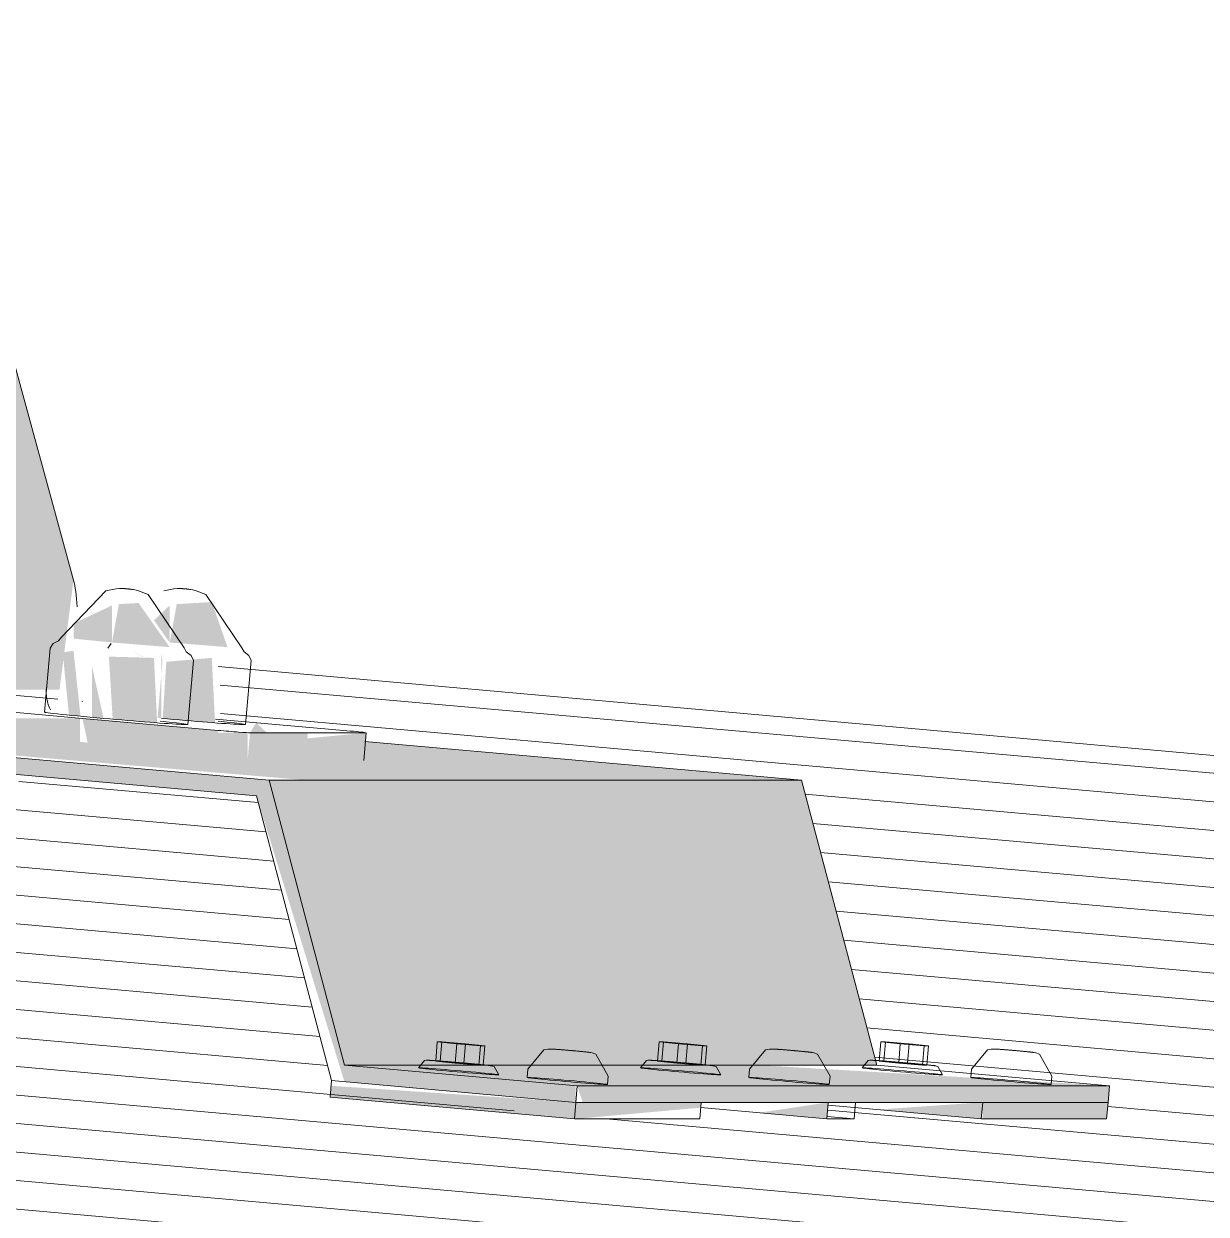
# Model space of a CAD drawing. Header units: millimetres. Extents: x -4612930 to -4329258, y -1064 to 30311.
# Drawn here: x -4531363.6 to -4531149.9, y 16760.9 to 16976 of the extents above; entities that cross this region are included whole.
import ezdxf

# ---------------------------------------------------------------- set-up
doc = ezdxf.new("R2010")
doc.units = ezdxf.units.MM
for name, color, linetype, lineweight in [('A-ROOF', 132, 'Continuous', 5), ('A-ROOF-PATT', 132, 'Continuous', 5), ('Q-SPCQ', 91, 'Continuous', 5)]:
    doc.layers.add(name, color=color, linetype=linetype, lineweight=lineweight)

# ---------------------------------------------------------------- blocks, each defined once
blk = doc.blocks.new('Static Line_Sayfa_Metal Deck_Pan Mount - Up to 15 _ pitch - Max 2 Users-1847625-SOUTH WEST')
at = {"layer": 'Q-SPCQ'}
h = blk.add_hatch(color=256, dxfattribs=at)
h.paths.add_polyline_path([(-4531377.29, 16855.65), (-4531357.17, 16855.65), (-4531354.63, 16875.47), (-4531367.22, 16921.63), (-4531372.96, 16880.5), (-4531375.81, 16864.11)])
h.paths.add_polyline_path([(-4531377.29, 16855.65), (-4531371.29, 16900.68), (-4531373.41, 16900.68), (-4531376.56, 16864.18)])
h = blk.add_hatch(color=256, dxfattribs=at)
h.paths.add_polyline_path([(-4531353.45, 16845.59), (-4531353.45, 16850.52), (-4531374.77, 16850.48), (-4531374.61, 16847.47), (-4531353.45, 16845.59)])
h.paths.add_polyline_path([(-4531377.29, 16855.65), (-4531372.96, 16905.96), (-4531377.9, 16905.96), (-4531382.2, 16856.09), (-4531377.86, 16855.7)])
for points in [[(-4531347.68, 16864.2), (-4531347.68, 16870.89), (-4531354.63, 16867.62), (-4531354.63, 16864.89), (-4531353.34, 16864.76)], [(-4531337.26, 16863.36), (-4531342.88, 16871.34), (-4531346.43, 16871.13), (-4531347.68, 16864.2), (-4531340.09, 16863.59)], [(-4531337.22, 16864.2), (-4531337.26, 16870.88), (-4531340.09, 16868.21), (-4531337.26, 16864.2)], [(-4531326.8, 16863.36), (-4531329.63, 16871.51), (-4531335.97, 16871.13), (-4531337.22, 16864.2), (-4531329.63, 16863.59)], [(-4531339.51, 16849.68), (-4531340.09, 16861.41), (-4531348.23, 16861.64), (-4531347.55, 16850.35), (-4531341.93, 16849.88)], [(-4531329.05, 16849.68), (-4531329.63, 16861.41), (-4531337.85, 16860.71), (-4531338.51, 16850.47), (-4531331.47, 16849.88)], [(-4531263.83, 16781.07), (-4531263.83, 16784.08), (-4531305.65, 16787.8), (-4531319.24, 16839.28), (-4531461.22, 16851.9), (-4531483.4, 16803.59), (-4531525.57, 16806.34), (-4531525.48, 16804.32), (-4531481.6, 16800.42), (-4531459.42, 16848.73), (-4531321.56, 16836.48), (-4531305.65, 16784.79), (-4531297.47, 16784.06)], [(-4531223.01, 16839.28), (-4531301.94, 16846.3), (-4531302.23, 16842.98), (-4531323.15, 16842.98), (-4531323.15, 16847.91), (-4531328.54, 16847.87), (-4531328.92, 16843.41), (-4531374.92, 16848.73), (-4531375.03, 16851.9), (-4531460.92, 16851.87), (-4531312.26, 16839.28), (-4531230.77, 16839.28)], [(-4531328.92, 16843.41), (-4531328.5, 16848.31), (-4531353.02, 16850.48), (-4531351.94, 16845.46)], [(-4531319.65, 16847.87), (-4531321.61, 16849.68), (-4531322.72, 16847.87)], [(-4531319.24, 16842.98), (-4531312.69, 16842.98), (-4531312.26, 16847.87), (-4531322.72, 16847.87), (-4531323.15, 16842.98)], [(-4531312.69, 16842.98), (-4531302.23, 16842.98), (-4531301.8, 16847.87), (-4531312.35, 16846.87)], [(-4531230.77, 16787.8), (-4531209.42, 16787.8), (-4531223.01, 16839.28), (-4531319.24, 16839.28), (-4531305.65, 16787.8), (-4531263.57, 16787.8)], [(-4531230.77, 16784.06), (-4531167.34, 16784.06), (-4531230.77, 16787.8), (-4531305.65, 16787.8), (-4531263.57, 16784.06)], [(-4531264.09, 16778.08), (-4531263.83, 16781.07), (-4531308.05, 16784.06), (-4531308.23, 16782), (-4531305.65, 16781.77)], [(-4531218.18, 16781.07), (-4531167.6, 16781.07), (-4531167.34, 16784.06), (-4531263.57, 16784.06), (-4531262.57, 16781.07), (-4531230.77, 16781.07)], [(-4531263.83, 16778.08), (-4531241.25, 16780.11), (-4531241.17, 16781.07), (-4531263.83, 16781.07), (-4531264.09, 16778.08)], [(-4531218.43, 16778.08), (-4531218.18, 16781.07), (-4531230.77, 16779.18)], [(-4531190.52, 16778.08), (-4531190.26, 16781.07), (-4531209.42, 16779.76)], [(-4531167.86, 16778.08), (-4531167.6, 16781.07), (-4531190.26, 16781.07), (-4531190.26, 16778.08)]]:
    blk.add_hatch(color=256, dxfattribs=at).paths.add_polyline_path(points)
h = blk.add_hatch(color=256, dxfattribs=at)
h.paths.add_polyline_path([(-4531353.37, 16850.88), (-4531354.63, 16862.7), (-4531356.59, 16862.39), (-4531355.45, 16851.08), (-4531353.45, 16850.89)])
h.paths.add_polyline_path([(-4531349.19, 16850.48), (-4531351.28, 16859.84), (-4531351.28, 16850.68), (-4531350.61, 16850.62)])
h = blk.add_hatch(color=256, dxfattribs=at)
h.paths.add_polyline_path([(-4531338.73, 16850.48), (-4531338.73, 16862.18), (-4531338.55, 16860.77), (-4531339.43, 16850.55)])
h.paths.add_polyline_path([(-4531341.99, 16861.57), (-4531344, 16862.68), (-4531342.15, 16861.58)])
for p, q in [((-4531354.63, 16875.47), (-4531367.22, 16921.63)), ((-4531358.88, 16863.2), (-4531358.31, 16864.01)), ((-4531357.36, 16864.48), (-4531358.31, 16864.01)), ((-4531356.83, 16865.16), (-4531357.36, 16864.48)), ((-4531348.42, 16863.2), (-4531347.85, 16864.01)), ((-4531358.88, 16863.2), (-4531359.87, 16851.6)), ((-4531334.65, 16863.25), (-4531334.24, 16862.49)), ((-4531333.38, 16861.87), (-4531334.24, 16862.49)), ((-4531332.97, 16860.97), (-4531333.38, 16861.87)), ((-4531324.19, 16863.25), (-4531323.78, 16862.49)), ((-4531322.92, 16861.87), (-4531323.78, 16862.49)), ((-4531322.51, 16860.97), (-4531322.92, 16861.87)), ((-4531333.97, 16849.37), (-4531332.97, 16860.97)), ((-4531323.51, 16849.37), (-4531322.51, 16860.97)), ((-4531319.24, 16839.28), (-4531461.22, 16851.9)), ((-4531374.61, 16852.4), (-4531353.02, 16850.48)), ((-4531353.02, 16850.48), (-4531328.5, 16848.31)), ((-4531305.84, 16848.31), (-4531328.99, 16850.36)), ((-4531459.42, 16848.73), (-4531321.56, 16836.48)), ((-4531322.72, 16847.87), (-4531312.26, 16847.87)), ((-4531312.26, 16847.87), (-4531301.8, 16847.87)), ((-4531302.16, 16842.89), (-4531301.73, 16847.88)), ((-4531301.94, 16846.3), (-4531223.01, 16839.28)), ((-4531305.65, 16787.8), (-4531319.24, 16839.28)), ((-4531223.01, 16839.28), (-4531319.24, 16839.28)), ((-4531223.01, 16839.28), (-4531209.42, 16787.8)), ((-4531321.56, 16836.48), (-4531307.97, 16784.99)), ((-4531289.16, 16788.51), (-4531288.86, 16792)), ((-4531288.06, 16792), (-4531288.86, 16792)), ((-4531288.86, 16792), (-4531285.35, 16791.65)), ((-4531288.36, 16788.51), (-4531288.06, 16792)), ((-4531283.75, 16791.65), (-4531288.06, 16792)), ((-4531285.65, 16788.17), (-4531285.35, 16791.65)), ((-4531285.35, 16791.65), (-4531281.05, 16791.31)), ((-4531283.75, 16791.65), (-4531284.05, 16788.17)), ((-4531280.25, 16791.31), (-4531283.75, 16791.65)), ((-4531281.35, 16787.82), (-4531281.05, 16791.31)), ((-4531281.05, 16791.31), (-4531280.25, 16791.31)), ((-4531280.55, 16787.82), (-4531280.25, 16791.31)), ((-4531248.76, 16792), (-4531249.06, 16788.51)), ((-4531247.96, 16792), (-4531248.76, 16792)), ((-4531248.76, 16792), (-4531245.26, 16791.65)), ((-4531247.96, 16792), (-4531248.26, 16788.51)), ((-4531243.66, 16791.65), (-4531247.96, 16792)), ((-4531245.56, 16788.17), (-4531245.26, 16791.65)), ((-4531245.26, 16791.65), (-4531240.95, 16791.31)), ((-4531243.66, 16791.65), (-4531243.96, 16788.17)), ((-4531240.15, 16791.31), (-4531243.66, 16791.65)), ((-4531240.95, 16791.31), (-4531241.25, 16787.82)), ((-4531240.95, 16791.31), (-4531240.15, 16791.31)), ((-4531240.15, 16791.31), (-4531240.45, 16787.82)), ((-4531208.66, 16792), (-4531208.96, 16788.51)), ((-4531207.86, 16792), (-4531208.66, 16792)), ((-4531208.66, 16792), (-4531205.16, 16791.65)), ((-4531207.86, 16792), (-4531208.16, 16788.51)), ((-4531203.56, 16791.65), (-4531207.86, 16792)), ((-4531205.46, 16788.17), (-4531205.16, 16791.65)), ((-4531205.16, 16791.65), (-4531200.86, 16791.31)), ((-4531203.56, 16791.65), (-4531203.86, 16788.17)), ((-4531200.06, 16791.31), (-4531203.56, 16791.65)), ((-4531200.86, 16791.31), (-4531201.16, 16787.82)), ((-4531200.86, 16791.31), (-4531200.06, 16791.31)), ((-4531200.06, 16791.31), (-4531200.36, 16787.82)), ((-4531263.57, 16784.06), (-4531305.65, 16787.8)), ((-4531209.42, 16787.8), (-4531305.65, 16787.8)), ((-4531285.65, 16788.17), (-4531289.16, 16788.51)), ((-4531289.16, 16788.51), (-4531288.36, 16788.51)), ((-4531288.36, 16788.51), (-4531284.05, 16788.17)), ((-4531281.35, 16787.82), (-4531285.65, 16788.17)), ((-4531284.05, 16788.17), (-4531280.55, 16787.82)), ((-4531280.55, 16787.82), (-4531281.35, 16787.82)), ((-4531272.51, 16787.05), (-4531272.63, 16785.56)), ((-4531245.56, 16788.17), (-4531249.06, 16788.51)), ((-4531249.06, 16788.51), (-4531248.26, 16788.51)), ((-4531248.26, 16788.51), (-4531243.96, 16788.17)), ((-4531241.25, 16787.82), (-4531245.56, 16788.17)), ((-4531243.96, 16788.17), (-4531240.45, 16787.82)), ((-4531240.45, 16787.82), (-4531241.25, 16787.82)), ((-4531232.41, 16787.05), (-4531232.54, 16785.56)), ((-4531209.42, 16787.8), (-4531167.34, 16784.06)), ((-4531205.46, 16788.17), (-4531208.96, 16788.51)), ((-4531208.96, 16788.51), (-4531208.16, 16788.51)), ((-4531208.16, 16788.51), (-4531203.86, 16788.17)), ((-4531201.16, 16787.82), (-4531205.46, 16788.17)), ((-4531203.86, 16788.17), (-4531200.36, 16787.82)), ((-4531200.36, 16787.82), (-4531201.16, 16787.82)), ((-4531192.31, 16787.05), (-4531192.44, 16785.56)), ((-4531307.97, 16784.99), (-4531308.23, 16782)), ((-4531307.97, 16784.99), (-4531263.83, 16781.07)), ((-4531307.97, 16784.99), (-4531263.83, 16781.07)), ((-4531258.09, 16784.3), (-4531257.96, 16785.8)), ((-4531218, 16784.3), (-4531217.87, 16785.8)), ((-4531177.9, 16784.3), (-4531177.77, 16785.8)), ((-4531263.83, 16781.07), (-4531263.57, 16784.06)), ((-4531167.34, 16784.06), (-4531263.57, 16784.06)), ((-4531167.34, 16784.06), (-4531167.6, 16781.07)), ((-4531264.09, 16778.08), (-4531308.23, 16782)), ((-4531263.83, 16781.07), (-4531264.09, 16778.08)), ((-4531167.6, 16781.07), (-4531263.83, 16781.07)), ((-4531263.83, 16781.07), (-4531241.17, 16781.07)), ((-4531241.42, 16778.08), (-4531241.17, 16781.07)), ((-4531218.43, 16778.08), (-4531241.25, 16780.11)), ((-4531218.18, 16781.07), (-4531218.43, 16778.08)), ((-4531190.52, 16778.08), (-4531218.22, 16780.54)), ((-4531218.18, 16781.07), (-4531215.71, 16781.07)), ((-4531215.71, 16781.07), (-4531213.25, 16781.07)), ((-4531213.25, 16781.07), (-4531213.51, 16778.08)), ((-4531190.52, 16778.08), (-4531190.26, 16781.07)), ((-4531190.26, 16781.07), (-4531167.6, 16781.07)), ((-4531167.6, 16781.07), (-4531167.86, 16778.08)), ((-4531241.42, 16778.08), (-4531264.09, 16778.08)), ((-4531215.97, 16778.08), (-4531218.43, 16778.08)), ((-4531218.4, 16778.51), (-4531213.51, 16778.08)), ((-4531213.51, 16778.08), (-4531215.97, 16778.08)), ((-4531167.86, 16778.08), (-4531190.52, 16778.08))]:
    blk.add_line(p, q, dxfattribs=at)
at = {"layer": 'Q-SPCQ', "flags": 128}
for points in [[(-4531356.83, 16865.16), (-4531348.76, 16873.56), (-4531346.95, 16873.88), (-4531346.29, 16873.93), (-4531345.95, 16873.94), (-4531345.74, 16873.94), (-4531345.59, 16873.93), (-4531345.49, 16873.93), (-4531345.42, 16873.93), (-4531345.36, 16873.93), (-4531345.31, 16873.92), (-4531345.27, 16873.92), (-4531345.23, 16873.92), (-4531345.2, 16873.92), (-4531345.18, 16873.92), (-4531345.15, 16873.91), (-4531345.13, 16873.91), (-4531345.12, 16873.91), (-4531345.1, 16873.91), (-4531345.08, 16873.91), (-4531345.07, 16873.91), (-4531345.06, 16873.91), (-4531345.05, 16873.91), (-4531345.03, 16873.91), (-4531345.02, 16873.91), (-4531345.01, 16873.9), (-4531345.01, 16873.9), (-4531345, 16873.9), (-4531344.99, 16873.9), (-4531344.98, 16873.9), (-4531344.97, 16873.9), (-4531344.96, 16873.9), (-4531344.96, 16873.9), (-4531344.95, 16873.9), (-4531344.94, 16873.9), (-4531344.93, 16873.9), (-4531344.93, 16873.9), (-4531344.92, 16873.9), (-4531344.91, 16873.9), (-4531344.91, 16873.9), (-4531344.9, 16873.9), (-4531344.89, 16873.89), (-4531344.89, 16873.89), (-4531344.88, 16873.89)], [(-4531334.65, 16863.25), (-4531341.16, 16872.9), (-4531342.89, 16873.53), (-4531343.54, 16873.69), (-4531343.87, 16873.76), (-4531344.08, 16873.79), (-4531344.22, 16873.82), (-4531344.32, 16873.83), (-4531344.4, 16873.84), (-4531344.46, 16873.85), (-4531344.51, 16873.85), (-4531344.55, 16873.86), (-4531344.58, 16873.86), (-4531344.61, 16873.87), (-4531344.64, 16873.87), (-4531344.66, 16873.87), (-4531344.68, 16873.87), (-4531344.7, 16873.88), (-4531344.71, 16873.88), (-4531344.73, 16873.88), (-4531344.74, 16873.88), (-4531344.75, 16873.88), (-4531344.77, 16873.88), (-4531344.78, 16873.88), (-4531344.79, 16873.88), (-4531344.8, 16873.89), (-4531344.81, 16873.89), (-4531344.82, 16873.89), (-4531344.82, 16873.89), (-4531344.83, 16873.89), (-4531344.84, 16873.89), (-4531344.85, 16873.89), (-4531344.86, 16873.89), (-4531344.86, 16873.89), (-4531344.87, 16873.89)], [(-4531338.3, 16873.56), (-4531336.49, 16873.88), (-4531335.83, 16873.93), (-4531335.49, 16873.94), (-4531335.28, 16873.94), (-4531335.13, 16873.93), (-4531335.03, 16873.93), (-4531334.96, 16873.93), (-4531334.9, 16873.93), (-4531334.85, 16873.92), (-4531334.81, 16873.92), (-4531334.77, 16873.92), (-4531334.74, 16873.92), (-4531334.72, 16873.92), (-4531334.69, 16873.91), (-4531334.67, 16873.91), (-4531334.66, 16873.91), (-4531334.64, 16873.91), (-4531334.62, 16873.91), (-4531334.61, 16873.91), (-4531334.6, 16873.91), (-4531334.59, 16873.91), (-4531334.57, 16873.91), (-4531334.56, 16873.91), (-4531334.55, 16873.9), (-4531334.55, 16873.9), (-4531334.54, 16873.9), (-4531334.53, 16873.9), (-4531334.52, 16873.9), (-4531334.51, 16873.9), (-4531334.5, 16873.9), (-4531334.5, 16873.9), (-4531334.49, 16873.9), (-4531334.48, 16873.9), (-4531334.47, 16873.9), (-4531334.47, 16873.9), (-4531334.46, 16873.9), (-4531334.45, 16873.9), (-4531334.45, 16873.9), (-4531334.44, 16873.9), (-4531334.43, 16873.89), (-4531334.43, 16873.89), (-4531334.42, 16873.89)], [(-4531324.19, 16863.25), (-4531330.7, 16872.9), (-4531332.43, 16873.53), (-4531333.08, 16873.69), (-4531333.41, 16873.76), (-4531333.62, 16873.79), (-4531333.76, 16873.82), (-4531333.86, 16873.83), (-4531333.94, 16873.84), (-4531334, 16873.85), (-4531334.05, 16873.85), (-4531334.09, 16873.86), (-4531334.12, 16873.86), (-4531334.15, 16873.87), (-4531334.18, 16873.87), (-4531334.2, 16873.87), (-4531334.22, 16873.87), (-4531334.24, 16873.88), (-4531334.25, 16873.88), (-4531334.27, 16873.88), (-4531334.28, 16873.88), (-4531334.29, 16873.88), (-4531334.31, 16873.88), (-4531334.32, 16873.88), (-4531334.33, 16873.88), (-4531334.34, 16873.89), (-4531334.35, 16873.89), (-4531334.36, 16873.89), (-4531334.36, 16873.89), (-4531334.37, 16873.89), (-4531334.38, 16873.89), (-4531334.39, 16873.89), (-4531334.4, 16873.89), (-4531334.4, 16873.89), (-4531334.41, 16873.89)], [(-4531292.24, 16787.3), (-4531291.15, 16788.62), (-4531290.88, 16788.67), (-4531290.76, 16788.67), (-4531290.68, 16788.68), (-4531290.61, 16788.68), (-4531290.54, 16788.68), (-4531290.47, 16788.67), (-4531290.39, 16788.67), (-4531290.3, 16788.67), (-4531290.21, 16788.66), (-4531290.11, 16788.66), (-4531290.01, 16788.65), (-4531289.89, 16788.64), (-4531289.77, 16788.64), (-4531289.64, 16788.63), (-4531289.5, 16788.62), (-4531289.36, 16788.61), (-4531289.21, 16788.6), (-4531289.05, 16788.59), (-4531288.89, 16788.58), (-4531288.71, 16788.57), (-4531288.54, 16788.55), (-4531288.36, 16788.54), (-4531288.17, 16788.52), (-4531287.98, 16788.51), (-4531287.78, 16788.5), (-4531287.58, 16788.48), (-4531287.37, 16788.46), (-4531287.16, 16788.45), (-4531286.94, 16788.43), (-4531286.73, 16788.41), (-4531286.51, 16788.39), (-4531286.28, 16788.38), (-4531286.06, 16788.36), (-4531285.83, 16788.34), (-4531285.6, 16788.32), (-4531285.37, 16788.3), (-4531285.14, 16788.28), (-4531284.91, 16788.26), (-4531284.68, 16788.24), (-4531284.45, 16788.22), (-4531284.22, 16788.2), (-4531283.99, 16788.18), (-4531283.84, 16788.17)], [(-4531272.51, 16787.05), (-4531269.61, 16790.56), (-4531268.91, 16790.69), (-4531268.65, 16790.71), (-4531268.51, 16790.71), (-4531268.41, 16790.71), (-4531268.33, 16790.71), (-4531268.26, 16790.71), (-4531268.19, 16790.7), (-4531268.13, 16790.7), (-4531268.06, 16790.7), (-4531267.99, 16790.7), (-4531267.92, 16790.69), (-4531267.85, 16790.69), (-4531267.77, 16790.68), (-4531267.69, 16790.68), (-4531267.61, 16790.67), (-4531267.52, 16790.67), (-4531267.43, 16790.66), (-4531267.33, 16790.65), (-4531267.24, 16790.65), (-4531267.14, 16790.64), (-4531267.03, 16790.63), (-4531266.92, 16790.62), (-4531266.81, 16790.62), (-4531266.7, 16790.61), (-4531266.59, 16790.6), (-4531266.47, 16790.59), (-4531266.35, 16790.58), (-4531266.23, 16790.57), (-4531266.1, 16790.56), (-4531265.98, 16790.55), (-4531265.85, 16790.54), (-4531265.72, 16790.53), (-4531265.59, 16790.52), (-4531265.46, 16790.51), (-4531265.32, 16790.5), (-4531265.19, 16790.48), (-4531265.06, 16790.47), (-4531264.92, 16790.46), (-4531264.79, 16790.45), (-4531264.66, 16790.44), (-4531264.52, 16790.43), (-4531264.39, 16790.42), (-4531264.31, 16790.41)], [(-4531257.96, 16785.8), (-4531260.22, 16789.75), (-4531260.88, 16790), (-4531261.13, 16790.06), (-4531261.27, 16790.09), (-4531261.37, 16790.1), (-4531261.45, 16790.12), (-4531261.52, 16790.13), (-4531261.59, 16790.14), (-4531261.65, 16790.14), (-4531261.72, 16790.15), (-4531261.79, 16790.16), (-4531261.86, 16790.17), (-4531261.93, 16790.18), (-4531262.01, 16790.19), (-4531262.09, 16790.19), (-4531262.17, 16790.2), (-4531262.26, 16790.21), (-4531262.35, 16790.22), (-4531262.44, 16790.23), (-4531262.54, 16790.24), (-4531262.64, 16790.25), (-4531262.74, 16790.26), (-4531262.85, 16790.27), (-4531262.96, 16790.28), (-4531263.07, 16790.29), (-4531263.19, 16790.31), (-4531263.31, 16790.32), (-4531263.43, 16790.33), (-4531263.55, 16790.34), (-4531263.67, 16790.35), (-4531263.8, 16790.36), (-4531263.93, 16790.37), (-4531264.06, 16790.39), (-4531264.19, 16790.4), (-4531264.31, 16790.41)], [(-4531252.14, 16787.3), (-4531251.05, 16788.62), (-4531250.78, 16788.67), (-4531250.67, 16788.67), (-4531250.59, 16788.68), (-4531250.52, 16788.68), (-4531250.45, 16788.68), (-4531250.37, 16788.67), (-4531250.29, 16788.67), (-4531250.21, 16788.67), (-4531250.12, 16788.66), (-4531250.02, 16788.66), (-4531249.91, 16788.65), (-4531249.79, 16788.64), (-4531249.67, 16788.64), (-4531249.54, 16788.63), (-4531249.41, 16788.62), (-4531249.26, 16788.61), (-4531249.11, 16788.6), (-4531248.95, 16788.59), (-4531248.79, 16788.58), (-4531248.62, 16788.57), (-4531248.44, 16788.55), (-4531248.26, 16788.54), (-4531248.07, 16788.52), (-4531247.88, 16788.51), (-4531247.68, 16788.5), (-4531247.48, 16788.48), (-4531247.27, 16788.46), (-4531247.06, 16788.45), (-4531246.85, 16788.43), (-4531246.63, 16788.41), (-4531246.41, 16788.39), (-4531246.19, 16788.38), (-4531245.96, 16788.36), (-4531245.73, 16788.34), (-4531245.5, 16788.32), (-4531245.27, 16788.3), (-4531245.04, 16788.28), (-4531244.81, 16788.26), (-4531244.58, 16788.24), (-4531244.35, 16788.22), (-4531244.12, 16788.2), (-4531243.89, 16788.18), (-4531243.74, 16788.17)], [(-4531232.41, 16787.05), (-4531229.51, 16790.56), (-4531228.82, 16790.69), (-4531228.56, 16790.71), (-4531228.41, 16790.71), (-4531228.31, 16790.71), (-4531228.23, 16790.71), (-4531228.16, 16790.71), (-4531228.1, 16790.7), (-4531228.03, 16790.7), (-4531227.96, 16790.7), (-4531227.89, 16790.7), (-4531227.82, 16790.69), (-4531227.75, 16790.69), (-4531227.67, 16790.68), (-4531227.59, 16790.68), (-4531227.51, 16790.67), (-4531227.42, 16790.67), (-4531227.33, 16790.66), (-4531227.24, 16790.65), (-4531227.14, 16790.65), (-4531227.04, 16790.64), (-4531226.94, 16790.63), (-4531226.83, 16790.62), (-4531226.72, 16790.62), (-4531226.61, 16790.61), (-4531226.49, 16790.6), (-4531226.37, 16790.59), (-4531226.25, 16790.58), (-4531226.13, 16790.57), (-4531226.01, 16790.56), (-4531225.88, 16790.55), (-4531225.75, 16790.54), (-4531225.62, 16790.53), (-4531225.49, 16790.52), (-4531225.36, 16790.51), (-4531225.23, 16790.5), (-4531225.09, 16790.48), (-4531224.96, 16790.47), (-4531224.83, 16790.46), (-4531224.69, 16790.45), (-4531224.56, 16790.44), (-4531224.43, 16790.43), (-4531224.29, 16790.42), (-4531224.21, 16790.41)], [(-4531217.87, 16785.8), (-4531220.12, 16789.75), (-4531220.78, 16790), (-4531221.04, 16790.06), (-4531221.18, 16790.09), (-4531221.28, 16790.1), (-4531221.36, 16790.12), (-4531221.43, 16790.13), (-4531221.49, 16790.14), (-4531221.56, 16790.14), (-4531221.62, 16790.15), (-4531221.69, 16790.16), (-4531221.76, 16790.17), (-4531221.84, 16790.18), (-4531221.91, 16790.19), (-4531221.99, 16790.19), (-4531222.08, 16790.2), (-4531222.16, 16790.21), (-4531222.25, 16790.22), (-4531222.35, 16790.23), (-4531222.44, 16790.24), (-4531222.54, 16790.25), (-4531222.65, 16790.26), (-4531222.75, 16790.27), (-4531222.86, 16790.28), (-4531222.98, 16790.29), (-4531223.09, 16790.31), (-4531223.21, 16790.32), (-4531223.33, 16790.33), (-4531223.45, 16790.34), (-4531223.58, 16790.35), (-4531223.7, 16790.36), (-4531223.83, 16790.37), (-4531223.96, 16790.39), (-4531224.09, 16790.4), (-4531224.21, 16790.41)], [(-4531212.05, 16787.3), (-4531210.96, 16788.62), (-4531210.69, 16788.67), (-4531210.57, 16788.67), (-4531210.49, 16788.68), (-4531210.42, 16788.68), (-4531210.35, 16788.68), (-4531210.28, 16788.67), (-4531210.2, 16788.67), (-4531210.11, 16788.67), (-4531210.02, 16788.66), (-4531209.92, 16788.66), (-4531209.81, 16788.65), (-4531209.7, 16788.64), (-4531209.58, 16788.64), (-4531209.45, 16788.63), (-4531209.31, 16788.62), (-4531209.17, 16788.61), (-4531209.01, 16788.6), (-4531208.86, 16788.59), (-4531208.69, 16788.58), (-4531208.52, 16788.57), (-4531208.35, 16788.55), (-4531208.16, 16788.54), (-4531207.98, 16788.52), (-4531207.78, 16788.51), (-4531207.58, 16788.5), (-4531207.38, 16788.48), (-4531207.18, 16788.46), (-4531206.97, 16788.45), (-4531206.75, 16788.43), (-4531206.53, 16788.41), (-4531206.31, 16788.39), (-4531206.09, 16788.38), (-4531205.86, 16788.36), (-4531205.64, 16788.34), (-4531205.41, 16788.32), (-4531205.18, 16788.3), (-4531204.95, 16788.28), (-4531204.72, 16788.26), (-4531204.48, 16788.24), (-4531204.25, 16788.22), (-4531204.02, 16788.2), (-4531203.79, 16788.18), (-4531203.65, 16788.17)], [(-4531192.31, 16787.05), (-4531189.42, 16790.56), (-4531188.72, 16790.69), (-4531188.46, 16790.71), (-4531188.32, 16790.71), (-4531188.22, 16790.71), (-4531188.14, 16790.71), (-4531188.07, 16790.71), (-4531188, 16790.7), (-4531187.93, 16790.7), (-4531187.87, 16790.7), (-4531187.8, 16790.7), (-4531187.73, 16790.69), (-4531187.65, 16790.69), (-4531187.58, 16790.68), (-4531187.5, 16790.68), (-4531187.41, 16790.67), (-4531187.33, 16790.67), (-4531187.24, 16790.66), (-4531187.14, 16790.65), (-4531187.04, 16790.65), (-4531186.94, 16790.64), (-4531186.84, 16790.63), (-4531186.73, 16790.62), (-4531186.62, 16790.62), (-4531186.51, 16790.61), (-4531186.39, 16790.6), (-4531186.28, 16790.59), (-4531186.16, 16790.58), (-4531186.03, 16790.57), (-4531185.91, 16790.56), (-4531185.78, 16790.55), (-4531185.65, 16790.54), (-4531185.53, 16790.53), (-4531185.39, 16790.52), (-4531185.26, 16790.51), (-4531185.13, 16790.5), (-4531185, 16790.48), (-4531184.86, 16790.47), (-4531184.73, 16790.46), (-4531184.6, 16790.45), (-4531184.46, 16790.44), (-4531184.33, 16790.43), (-4531184.2, 16790.42), (-4531184.11, 16790.41)], [(-4531177.77, 16785.8), (-4531180.02, 16789.75), (-4531180.69, 16790), (-4531180.94, 16790.06), (-4531181.08, 16790.09), (-4531181.18, 16790.1), (-4531181.26, 16790.12), (-4531181.33, 16790.13), (-4531181.4, 16790.14), (-4531181.46, 16790.14), (-4531181.53, 16790.15), (-4531181.6, 16790.16), (-4531181.67, 16790.17), (-4531181.74, 16790.18), (-4531181.82, 16790.19), (-4531181.9, 16790.19), (-4531181.98, 16790.2), (-4531182.07, 16790.21), (-4531182.16, 16790.22), (-4531182.25, 16790.23), (-4531182.35, 16790.24), (-4531182.45, 16790.25), (-4531182.55, 16790.26), (-4531182.66, 16790.27), (-4531182.77, 16790.28), (-4531182.88, 16790.29), (-4531183, 16790.31), (-4531183.11, 16790.32), (-4531183.23, 16790.33), (-4531183.36, 16790.34), (-4531183.48, 16790.35), (-4531183.61, 16790.36), (-4531183.73, 16790.37), (-4531183.86, 16790.39), (-4531183.99, 16790.4), (-4531184.11, 16790.41)], [(-4531277.72, 16786.05), (-4531278.57, 16787.53), (-4531278.83, 16787.63), (-4531278.94, 16787.66), (-4531279.02, 16787.67), (-4531279.09, 16787.68), (-4531279.16, 16787.69), (-4531279.23, 16787.71), (-4531279.31, 16787.72), (-4531279.4, 16787.73), (-4531279.49, 16787.74), (-4531279.59, 16787.75), (-4531279.69, 16787.76), (-4531279.81, 16787.78), (-4531279.93, 16787.79), (-4531280.06, 16787.8), (-4531280.2, 16787.82), (-4531280.34, 16787.83), (-4531280.49, 16787.85), (-4531280.65, 16787.87), (-4531280.81, 16787.88), (-4531280.98, 16787.9), (-4531281.16, 16787.92), (-4531281.34, 16787.93), (-4531281.53, 16787.95), (-4531281.72, 16787.97), (-4531281.92, 16787.99), (-4531282.12, 16788.01), (-4531282.32, 16788.03), (-4531282.53, 16788.05), (-4531282.75, 16788.07), (-4531282.97, 16788.09), (-4531283.19, 16788.11), (-4531283.41, 16788.13), (-4531283.64, 16788.15), (-4531283.84, 16788.17)], [(-4531237.63, 16786.05), (-4531238.48, 16787.53), (-4531238.74, 16787.63), (-4531238.85, 16787.66), (-4531238.93, 16787.67), (-4531239, 16787.68), (-4531239.06, 16787.69), (-4531239.14, 16787.71), (-4531239.22, 16787.72), (-4531239.3, 16787.73), (-4531239.39, 16787.74), (-4531239.49, 16787.75), (-4531239.6, 16787.76), (-4531239.71, 16787.78), (-4531239.83, 16787.79), (-4531239.96, 16787.8), (-4531240.1, 16787.82), (-4531240.24, 16787.83), (-4531240.39, 16787.85), (-4531240.55, 16787.87), (-4531240.71, 16787.88), (-4531240.88, 16787.9), (-4531241.06, 16787.92), (-4531241.24, 16787.93), (-4531241.43, 16787.95), (-4531241.62, 16787.97), (-4531241.82, 16787.99), (-4531242.02, 16788.01), (-4531242.23, 16788.03), (-4531242.44, 16788.05), (-4531242.65, 16788.07), (-4531242.87, 16788.09), (-4531243.09, 16788.11), (-4531243.31, 16788.13), (-4531243.54, 16788.15), (-4531243.74, 16788.17)], [(-4531197.53, 16786.05), (-4531198.38, 16787.53), (-4531198.64, 16787.63), (-4531198.75, 16787.66), (-4531198.83, 16787.67), (-4531198.9, 16787.68), (-4531198.97, 16787.69), (-4531199.04, 16787.71), (-4531199.12, 16787.72), (-4531199.2, 16787.73), (-4531199.3, 16787.74), (-4531199.39, 16787.75), (-4531199.5, 16787.76), (-4531199.62, 16787.78), (-4531199.74, 16787.79), (-4531199.87, 16787.8), (-4531200, 16787.82), (-4531200.15, 16787.83), (-4531200.3, 16787.85), (-4531200.45, 16787.87), (-4531200.62, 16787.88), (-4531200.79, 16787.9), (-4531200.96, 16787.92), (-4531201.15, 16787.93), (-4531201.33, 16787.95), (-4531201.53, 16787.97), (-4531201.72, 16787.99), (-4531201.93, 16788.01), (-4531202.13, 16788.03), (-4531202.34, 16788.05), (-4531202.56, 16788.07), (-4531202.77, 16788.09), (-4531202.99, 16788.11), (-4531203.22, 16788.13), (-4531203.44, 16788.15), (-4531203.65, 16788.17)]]:
    blk.add_lwpolyline(points, dxfattribs=at)
at = {"layer": 'Q-SPCQ'}
for centre, major_axis, ratio, start_param, end_param in [((-4531357.32, 16859.8), (1.55, 17.43), 0.173668, 5.398024, 5.844829), ((-4531351.68, 16855.39), (0, 8), 0.984687, 1.48353, 2.007129), ((-4531346.92, 16850.48), (-12.95, 1.12), 0.015194, 6.108611, 7.679408), ((-4531346.92, 16850.48), (-12.95, 1.12), 0.015194, 1.396222, 4.051291), ((-4531336.46, 16850.48), (-12.95, 1.12), 0.015194, 1.396222, 4.051291), ((-4531327.63, 16848.31), (-4.98, 0.43), 0.015194, 1.396222, 2.967019), ((-4531306.71, 16848.31), (-4.98, 0.43), 0.015194, 3.490618, 4.537815), ((-4531306.71, 16848.31), (-4.98, 0.43), 0.015194, 3.141593, 3.228818), ((-4531284.98, 16786.67), (-7.26, 0.63), 0.015194, 4.537815, 7.679408), ((-4531284.98, 16786.67), (-7.26, 0.63), 0.015194, 1.396222, 4.537815), ((-4531244.89, 16786.67), (-7.26, 0.63), 0.015194, 4.537815, 7.679408), ((-4531244.89, 16786.67), (-7.26, 0.63), 0.015194, 1.396222, 4.537815), ((-4531204.79, 16786.67), (-7.26, 0.63), 0.015194, 4.537815, 7.679408), ((-4531204.79, 16786.67), (-7.26, 0.63), 0.015194, 1.396222, 4.537815), ((-4531265.36, 16784.93), (-7.27, 0.63), 0.015194, 4.537815, 7.679408), ((-4531265.36, 16784.93), (-7.27, 0.63), 0.015194, 1.396222, 4.537815), ((-4531225.27, 16784.93), (-7.27, 0.63), 0.015194, 4.537815, 7.679408), ((-4531225.27, 16784.93), (-7.27, 0.63), 0.015194, 1.396222, 4.537815), ((-4531185.17, 16784.93), (-7.27, 0.63), 0.015194, 4.537815, 7.679408), ((-4531185.17, 16784.93), (-7.27, 0.63), 0.015194, 1.396222, 4.537815)]:
    blk.add_ellipse(centre, major_axis=major_axis, ratio=ratio, start_param=start_param, end_param=end_param, dxfattribs=at)

msp = doc.modelspace()

# ---------------------------------------------------------------- hatches: boundary and pattern name
at = {"layer": 'A-ROOF-PATT'}
h = msp.add_hatch(dxfattribs=at)
h.set_pattern_fill('FP_3', color=256, style=0, pattern_type=2)
h.set_pattern_definition([(174.923, (64240.169, -373755.559), (-58.052817921, -0.000650172), [])])
h.paths.add_polyline_path([(-4534452.8, 15911.57), (-4520746.82, 15911.57), (-4531328.17, 16859.84), (-4531328.05, 16850.27), (-4531223.01, 16839.28), (-4531209.42, 16787.8), (-4531167.34, 16784.06), (-4531167.86, 16778.08), (-4531209.42, 16779.76), (-4531218.22, 16780.54), (-4531218.43, 16778.08), (-4531241.42, 16778.08), (-4531264.09, 16778.08), (-4531308.05, 16784.06), (-4531308.71, 16787.8), (-4531321.56, 16836.48), (-4531367.52, 16839.28), (-4531385.63, 16797.43), (-4531408.29, 16797.43), (-4531435.99, 16799.89), (-4531436.2, 16797.43), (-4531459.42, 16797.43), (-4531483.4, 16797.57), (-4531525.81, 16803.59), (-4531525.48, 16807.33), (-4531481.6, 16807.52), (-4531459.42, 16851.9), (-4531357.45, 16852.4), (-4531357.54, 16855.65), (-4531382.2, 16856.09), (-4531382.2, 16864.68), (-4539833.33, 17621.59), (-4555693.82, 17617.22), (-4548636.93, 16992.97), (-4548636.41, 16998.55), (-4548634.05, 16999.15), (-4548631.01, 16997.57), (-4548633.13, 16992.77), (-4548631.01, 16992.15), (-4547998.08, 16936.13), (-4547582.07, 16937.35), (-4547583.89, 16938.63), (-4547571.03, 16937.38), (-4547567.51, 16936.14), (-4547123.54, 16937.36), (-4547125.35, 16938.64), (-4547112.47, 16937.36), (-4547109.07, 16933.84), (-4547110.75, 16927.87), (-4547115.99, 16925.42), (-4547123.87, 16860.81), (-4547128.33, 16863.06), (-4547129.61, 16862.9), (-4547131.4, 16863.06), (-4547125.09, 16925.69), (-4547126.94, 16926.96), (-4547131.2, 16928.18), (-4547573.26, 16926), (-4547574.52, 16925.41), (-4547576.37, 16898.81), (-4546752.54, 16825.9), (-4546735.36, 16858.97), (-4546653.29, 16859.47), (-4546650.18, 16869.75), (-4546648.16, 16867.61), (-4546645.96, 16869.84), (-4546628.9, 16868.35), (-4546628.9, 16856.7), (-4546605.84, 16854.94), (-4546605.84, 16851.66), (-4546545.37, 16846.35), (-4546534.76, 16806.63), (-4546503.29, 16804.34), (-4546503.03, 16807.33), (-4546459.14, 16807.52), (-4546436.96, 16851.9), (-4546334.94, 16853.02), (-4546335.09, 16855.65), (-4546354.83, 16855.65), (-4546351.41, 16875.47), (-4546356.32, 16875.91), (-4546335.78, 16922.06), (-4546330.88, 16921.63), (-4546332.26, 16896.91), (-4546330.42, 16900.68), (-4546327.84, 16905.96), (-4546330.51, 16869.36), (-4546323.98, 16871.13), (-4546316.82, 16870.23), (-4546313.52, 16871.13), (-4546306.36, 16868.55), (-4546306.36, 16863.52), (-4546331.43, 16864.2), (-4546330.51, 16862.54), (-4546305.59, 16861.28), (-4546305.59, 16850.27), (-4546200.55, 16839.28), (-4546186.97, 16787.8), (-4546144.89, 16784.06), (-4546145.4, 16778.08), (-4546190.17, 16780.04), (-4546195.76, 16780.54), (-4546195.98, 16778.08), (-4536421.42, 15911.58), (-4534682.94, 15911.57)])
h.paths.add_polyline_path([(-4532251.64, 16779.91), (-4532260.35, 16779.91), (-4532456.54, 16797.34), (-4532456.28, 16800.33), (-4532447.68, 16802.53), (-4532447.57, 16803.07), (-4532439.79, 16851.92), (-4532421.32, 16852.13), (-4532387.32, 16849.93), (-4532356.85, 16849.41), (-4532329.98, 16847.09), (-4532215.9, 16834.7), (-4532216.67, 16821.63), (-4532216.24, 16783.5), (-4532209.54, 16782.9), (-4532209.8, 16779.91), (-4532218.51, 16779.91), (-4532251.38, 16782.83)])
h.paths.add_polyline_path([(-4533208.3, 16779.91), (-4533217.02, 16779.91), (-4533249.89, 16782.83), (-4533250.14, 16779.91), (-4533258.86, 16779.91), (-4533455.04, 16797.34), (-4533454.79, 16800.33), (-4533446.18, 16802.53), (-4533446.07, 16803.07), (-4533438.29, 16851.92), (-4533439.5, 16852.13), (-4533385.82, 16849.93), (-4533367.51, 16849.41), (-4533328.49, 16847.09), (-4533214.41, 16834.7), (-4533215.17, 16821.63), (-4533214.74, 16783.5), (-4533208.04, 16782.9)])
h.paths.add_polyline_path([(-4534248.64, 16779.91), (-4534257.36, 16779.91), (-4534453.55, 16797.34), (-4534452.8, 16800.33), (-4534444.68, 16802.53), (-4534444.57, 16803.07), (-4534436.8, 16851.92), (-4534438, 16852.13), (-4534384.32, 16849.93), (-4534366.01, 16849.41), (-4534326.99, 16847.09), (-4534212.91, 16834.7), (-4534213.67, 16821.63), (-4534213.25, 16783.5), (-4534206.55, 16782.9), (-4534206.8, 16779.91), (-4534222.65, 16780.54), (-4534248.39, 16782.83)])
h.paths.add_polyline_path([(-4535214.02, 16779.91), (-4535246.89, 16782.83), (-4535247.15, 16779.91), (-4535255.86, 16779.91), (-4535452.05, 16797.34), (-4535451.79, 16800.33), (-4535443.18, 16802.53), (-4535443.08, 16803.07), (-4535435.3, 16851.92), (-4535436.5, 16852.13), (-4535382.83, 16849.93), (-4535364.52, 16849.41), (-4535325.49, 16847.09), (-4535211.41, 16834.7), (-4535212.17, 16821.63), (-4535211.75, 16783.5), (-4535205.05, 16782.9), (-4535205.31, 16779.91), (-4535213.76, 16779.91)])
h.paths.add_polyline_path([(-4536212.53, 16779.91), (-4536245.4, 16782.83), (-4536245.65, 16779.91), (-4536254.36, 16779.91), (-4536450.55, 16797.34), (-4536450.3, 16800.33), (-4536441.69, 16802.53), (-4536441.58, 16803.07), (-4536433.8, 16851.92), (-4536435.01, 16852.13), (-4536381.33, 16849.93), (-4536363.02, 16849.41), (-4536323.99, 16847.09), (-4536209.92, 16834.7), (-4536210.68, 16821.63), (-4536210.25, 16783.5), (-4536203.55, 16782.9), (-4536203.81, 16779.91), (-4536212.27, 16779.91)])
h.paths.add_polyline_path([(-4537244.15, 16779.91), (-4537252.87, 16779.91), (-4537449.06, 16797.34), (-4537448.8, 16800.33), (-4537440.19, 16802.53), (-4537440.08, 16803.07), (-4537432.31, 16851.92), (-4537433.51, 16852.13), (-4537379.83, 16849.93), (-4537361.52, 16849.41), (-4537322.5, 16847.09), (-4537208.42, 16834.7), (-4537209.18, 16821.63), (-4537208.76, 16783.5), (-4537202.05, 16782.9), (-4537202.31, 16779.91), (-4537214.53, 16780.22), (-4537243.9, 16782.83)])
h.paths.add_polyline_path([(-4538242.65, 16779.91), (-4538251.37, 16779.91), (-4538447.56, 16797.34), (-4538447.3, 16800.33), (-4538438.69, 16802.53), (-4538438.59, 16803.07), (-4538430.81, 16851.92), (-4538432.01, 16852.13), (-4538378.34, 16849.93), (-4538360.02, 16849.41), (-4538321, 16847.09), (-4538206.92, 16834.7), (-4538207.68, 16821.63), (-4538207.26, 16783.5), (-4538200.56, 16782.9), (-4538200.81, 16779.91), (-4538209.53, 16779.91), (-4538242.4, 16782.83)])
h.paths.add_polyline_path([(-4539207.78, 16779.91), (-4539208.03, 16779.91), (-4539240.91, 16782.83), (-4539241.16, 16779.91), (-4539249.87, 16779.91), (-4539446.06, 16797.34), (-4539445.8, 16800.33), (-4539437.2, 16802.53), (-4539437.09, 16803.07), (-4539429.31, 16851.92), (-4539430.51, 16852.13), (-4539376.84, 16849.93), (-4539358.53, 16849.41), (-4539319.5, 16847.09), (-4539205.42, 16834.7), (-4539206.19, 16821.63), (-4539205.76, 16783.5), (-4539199.06, 16782.9), (-4539199.32, 16779.91), (-4539205.76, 16779.91)])
h.paths.add_polyline_path([(-4540204.26, 16779.91), (-4540206.54, 16779.91), (-4540239.41, 16782.83), (-4540239.66, 16779.91), (-4540248.38, 16779.91), (-4540444.56, 16797.34), (-4540444.31, 16800.33), (-4540435.7, 16802.53), (-4540435.59, 16803.07), (-4540427.82, 16851.92), (-4540429.02, 16852.13), (-4540375.34, 16849.93), (-4540357.03, 16849.41), (-4540318.01, 16847.09), (-4540203.93, 16834.7), (-4540204.69, 16821.63), (-4540204.26, 16783.5), (-4540197.56, 16782.9), (-4540197.82, 16779.91)])
h.paths.add_polyline_path([(-4541196.32, 16779.91), (-4541205.04, 16779.91), (-4541237.91, 16782.83), (-4541238.16, 16779.91), (-4541246.88, 16779.91), (-4541443.07, 16797.34), (-4541442.81, 16800.33), (-4541434.2, 16802.53), (-4541434.09, 16803.07), (-4541426.32, 16851.92), (-4541427.52, 16852.13), (-4541373.84, 16849.93), (-4541355.53, 16849.41), (-4541316.51, 16847.09), (-4541202.43, 16834.7), (-4541203.19, 16821.63), (-4541202.77, 16783.5), (-4541196.07, 16782.9)])
h.paths.add_polyline_path([(-4542236.67, 16779.91), (-4542245.38, 16779.91), (-4542441.57, 16797.34), (-4542441.31, 16800.33), (-4542432.71, 16802.53), (-4542432.6, 16803.07), (-4542424.82, 16851.92), (-4542426.02, 16852.13), (-4542372.35, 16849.93), (-4542354.04, 16849.41), (-4542315.01, 16847.09), (-4542200.93, 16834.7), (-4542201.69, 16821.63), (-4542201.27, 16783.5), (-4542194.57, 16782.9), (-4542194.83, 16779.91), (-4542203.54, 16779.91), (-4542236.41, 16782.83)])
h.paths.add_polyline_path([(-4543202.05, 16779.91), (-4543234.92, 16782.83), (-4543235.17, 16779.91), (-4543243.89, 16779.91), (-4543440.07, 16797.34), (-4543439.82, 16800.33), (-4543431.21, 16802.53), (-4543431.1, 16803.07), (-4543423.32, 16851.92), (-4543424.53, 16852.13), (-4543370.85, 16849.93), (-4543352.54, 16849.41), (-4543313.51, 16847.09), (-4543199.44, 16834.7), (-4543200.2, 16821.63), (-4543199.77, 16783.5), (-4543193.07, 16782.9), (-4543193.33, 16779.91), (-4543201.79, 16779.91)])
h.paths.add_polyline_path([(-4544200.29, 16779.91), (-4544200.55, 16779.91), (-4544233.42, 16782.83), (-4544233.67, 16779.91), (-4544242.39, 16779.91), (-4544438.58, 16797.34), (-4544438.32, 16800.33), (-4544429.71, 16802.53), (-4544429.6, 16803.07), (-4544421.83, 16851.92), (-4544423.03, 16852.13), (-4544369.35, 16849.93), (-4544349.01, 16849.41), (-4544312.02, 16847.09), (-4544197.94, 16834.7), (-4544198.7, 16821.63), (-4544198.28, 16783.5), (-4544191.57, 16782.9), (-4544191.83, 16779.91), (-4544198.28, 16779.91)])
h.paths.add_polyline_path([(-4545240.89, 16779.91), (-4545437.08, 16797.34), (-4545436.82, 16800.33), (-4545428.21, 16802.53), (-4545428.11, 16803.07), (-4545420.33, 16851.92), (-4545421.53, 16852.13), (-4545367.86, 16849.93), (-4545337.78, 16849.41), (-4545310.52, 16847.09), (-4545196.44, 16834.7), (-4545197.2, 16821.63), (-4545196.78, 16783.5), (-4545190.08, 16782.9), (-4545190.33, 16779.91), (-4545199.05, 16779.91), (-4545231.92, 16782.83), (-4545232.17, 16779.91), (-4545240.63, 16779.91)])
h.paths.add_polyline_path([(-4546285.55, 16784.57), (-4546286.26, 16787.8), (-4546299.1, 16836.48), (-4546345.07, 16839.28), (-4546363.17, 16797.43), (-4546385.83, 16797.43), (-4546413.53, 16799.89), (-4546413.74, 16797.43), (-4546285.77, 16784.59)])
h.paths.add_polyline_path([(-4546587.28, 16811.27), (-4546595.89, 16843.54), (-4546689.07, 16851.73), (-4546703.1, 16821.52), (-4546593.54, 16811.83)])
h.paths.add_polyline_path([(-4532316.41, 16848.37), (-4532337.38, 16851.92), (-4532336.9, 16857.51), (-4532315.77, 16855.76), (-4532316.32, 16849.39)])
h.paths.add_polyline_path([(-4533314.91, 16848.37), (-4533335.88, 16851.92), (-4533335.4, 16857.51), (-4533314.27, 16855.76), (-4533314.82, 16849.39)])
h.paths.add_polyline_path([(-4534313.41, 16848.37), (-4534334.38, 16851.92), (-4534333.9, 16857.51), (-4534312.78, 16855.76), (-4534313.33, 16849.39)])
h.paths.add_polyline_path([(-4536310.42, 16848.37), (-4536331.39, 16851.92), (-4536330.91, 16857.51), (-4536309.78, 16855.76), (-4536310.33, 16849.39)])
h.paths.add_polyline_path([(-4535311.92, 16848.37), (-4535332.89, 16851.92), (-4535332.4, 16857.51), (-4535311.28, 16855.76), (-4535311.83, 16849.39)])
h.paths.add_polyline_path([(-4537308.92, 16848.37), (-4537329.89, 16851.92), (-4537329.41, 16857.51), (-4537308.29, 16855.76), (-4537308.83, 16849.39)])
h.paths.add_polyline_path([(-4538307.43, 16848.37), (-4538328.39, 16851.92), (-4538327.91, 16857.51), (-4538306.79, 16855.76), (-4538307.34, 16849.39)])
h.paths.add_polyline_path([(-4539305.93, 16848.37), (-4539326.9, 16851.92), (-4539326.42, 16857.51), (-4539305.29, 16855.76), (-4539305.84, 16849.39)])
h.paths.add_polyline_path([(-4540304.43, 16848.37), (-4540325.4, 16851.92), (-4540324.92, 16857.51), (-4540303.79, 16855.76), (-4540304.34, 16849.39)])
h.paths.add_polyline_path([(-4541302.93, 16848.37), (-4541323.9, 16851.92), (-4541323.42, 16857.51), (-4541302.3, 16855.76), (-4541302.85, 16849.39)])
h.paths.add_polyline_path([(-4542301.44, 16848.37), (-4542322.41, 16851.92), (-4542321.93, 16857.51), (-4542300.8, 16855.76), (-4542301.35, 16849.39)])
h.paths.add_polyline_path([(-4543299.94, 16848.37), (-4543320.91, 16851.92), (-4543320.43, 16857.51), (-4543299.3, 16855.76), (-4543299.85, 16849.39)])
h.paths.add_polyline_path([(-4544298.44, 16848.37), (-4544319.41, 16851.92), (-4544318.93, 16857.51), (-4544297.81, 16855.76), (-4544298.35, 16849.39)])
h.paths.add_polyline_path([(-4545296.95, 16848.37), (-4545317.91, 16851.92), (-4545317.43, 16857.51), (-4545296.31, 16855.76), (-4545296.86, 16849.39)])
h.paths.add_polyline_path([(-4531353.24, 16852.4), (-4531353.01, 16852.4), (-4531353.02, 16854.85)])
h.paths.add_polyline_path([(-4532372.35, 16853.75), (-4532372.27, 16856), (-4532372.59, 16855.75), (-4532375.36, 16856), (-4532370.39, 16902.74), (-4532370.04, 16917.76), (-4532367.12, 16916.3), (-4532368.01, 16918.63), (-4532373.6, 16919.91), (-4532377.81, 16921.12), (-4533347.7, 16919.23), (-4533351.75, 16917.31), (-4533356.62, 16870.76), (-4533357.14, 16853.75), (-4533370.77, 16856), (-4533371.09, 16855.75), (-4533373.86, 16856), (-4533368.89, 16902.74), (-4533367, 16917.63), (-4533365.6, 16917.5), (-4533367, 16918.63), (-4533372.1, 16919.91), (-4533376.31, 16921.12), (-4534346.2, 16919.23), (-4534350.25, 16917.31), (-4534355.12, 16870.76), (-4534355.65, 16853.75), (-4534369.27, 16856), (-4534369.59, 16855.75), (-4534372.36, 16856), (-4534367.4, 16902.74), (-4534365.5, 16917.63), (-4534364.1, 16917.5), (-4534365.5, 16918.63), (-4534370.61, 16919.91), (-4534374.82, 16921.12), (-4535344.7, 16919.23), (-4535348.75, 16917.31), (-4535353.63, 16870.76), (-4535354.15, 16853.75), (-4535367.78, 16856), (-4535368.1, 16855.75), (-4535370.87, 16856), (-4535365.9, 16902.74), (-4535364, 16917.63), (-4535362.6, 16917.5), (-4535364, 16918.63), (-4535369.11, 16919.91), (-4535373.37, 16921.12), (-4536343.21, 16919.23), (-4536347.26, 16917.31), (-4536352.13, 16870.76), (-4536352.65, 16853.75), (-4536366.28, 16856), (-4536366.6, 16855.75), (-4536369.37, 16856), (-4536364.4, 16902.74), (-4536362.51, 16917.63), (-4536361.11, 16917.5), (-4536362.51, 16918.63), (-4536367.61, 16919.91), (-4536371.82, 16921.12), (-4537341.71, 16919.23), (-4537345.76, 16917.31), (-4537350.63, 16870.76), (-4537351.16, 16853.75), (-4537364.78, 16856), (-4537365.1, 16855.75), (-4537367.87, 16856), (-4537362.9, 16902.74), (-4537361.01, 16917.63), (-4537359.61, 16917.5), (-4537361.01, 16918.63), (-4537366.12, 16919.91), (-4537370.33, 16921.12), (-4538340.21, 16919.23), (-4538344.26, 16917.31), (-4538349.13, 16870.76), (-4538349.66, 16853.75), (-4538363.29, 16856), (-4538365.25, 16855.9), (-4538366.38, 16856), (-4538361.41, 16902.74), (-4538359.51, 16917.63), (-4538358.11, 16917.5), (-4538359.51, 16918.63), (-4538365.25, 16920.36), (-4538368.83, 16921.12), (-4539338.71, 16919.23), (-4539342.76, 16917.31), (-4539347.64, 16870.76), (-4539348.16, 16853.75), (-4539361.79, 16856), (-4539362.11, 16855.75), (-4539364.88, 16856), (-4539359.91, 16902.74), (-4539358.01, 16917.63), (-4539356.62, 16917.5), (-4539358.01, 16918.63), (-4539363.12, 16919.91), (-4539367.33, 16921.12), (-4540337.22, 16919.23), (-4540341.27, 16917.31), (-4540346.14, 16870.76), (-4540346.66, 16853.75), (-4540360.29, 16856), (-4540360.61, 16855.75), (-4540363.38, 16856), (-4540358.41, 16902.74), (-4540356.52, 16917.63), (-4540355.12, 16917.5), (-4540356.52, 16918.63), (-4540361.62, 16919.91), (-4540365.83, 16921.12), (-4541335.72, 16919.23), (-4541339.77, 16917.31), (-4541344.64, 16870.76), (-4541345.17, 16853.75), (-4541358.79, 16856), (-4541359.11, 16855.75), (-4541361.88, 16856), (-4541356.92, 16902.74), (-4541355.02, 16917.63), (-4541353.62, 16917.5), (-4541355.02, 16918.63), (-4541360.13, 16919.91), (-4541364.34, 16921.12), (-4542334.22, 16919.23), (-4542338.27, 16917.31), (-4542343.15, 16870.76), (-4542343.67, 16853.75), (-4542357.3, 16856), (-4542357.62, 16855.75), (-4542360.39, 16856), (-4542355.42, 16902.74), (-4542353.52, 16917.63), (-4542352.12, 16917.5), (-4542353.52, 16918.63), (-4542358.63, 16919.91), (-4542362.84, 16921.12), (-4543332.73, 16919.23), (-4543336.78, 16917.31), (-4543341.65, 16870.76), (-4543342.17, 16853.75), (-4543355.8, 16856), (-4543356.12, 16855.75), (-4543358.89, 16856), (-4543353.92, 16902.74), (-4543352.03, 16917.63), (-4543350.63, 16917.5), (-4543352.03, 16918.63), (-4543357.13, 16919.91), (-4543361.34, 16921.12), (-4544331.23, 16919.23), (-4544335.28, 16917.31), (-4544340.15, 16870.76), (-4544340.68, 16853.75), (-4544354.3, 16856), (-4544354.62, 16855.75), (-4544357.39, 16856), (-4544352.43, 16902.74), (-4544350.53, 16917.63), (-4544349.13, 16917.5), (-4544350.53, 16918.63), (-4544355.64, 16919.91), (-4544359.85, 16921.12), (-4545329.73, 16919.23), (-4545333.78, 16917.31), (-4545338.66, 16870.76), (-4545340.98, 16853.75), (-4545352.81, 16856), (-4545353.13, 16855.75), (-4545355.9, 16856), (-4545350.93, 16902.74), (-4545349.03, 16917.63), (-4545347.63, 16917.5), (-4545349.03, 16918.63), (-4545354.14, 16919.91), (-4545358.19, 16924.76), (-4545355.81, 16929.09), (-4545351.98, 16931.58), (-4545328.08, 16930.3), (-4545324.63, 16929.09), (-4544351.69, 16930.3), (-4544353.48, 16931.58), (-4544329.58, 16930.3), (-4544326.13, 16929.09), (-4543353.18, 16930.3), (-4543354.98, 16931.58), (-4543331.08, 16930.3), (-4543327.63, 16929.09), (-4542354.68, 16930.3), (-4542356.47, 16931.58), (-4542332.57, 16930.3), (-4542329.12, 16929.09), (-4541357.13, 16930.98), (-4541357.13, 16931.58), (-4541334.07, 16930.3), (-4541330.62, 16929.09), (-4540357.67, 16930.3), (-4540359.47, 16931.58), (-4540335.57, 16930.3), (-4540332.12, 16929.09), (-4539359.17, 16930.3), (-4539360.97, 16931.58), (-4539337.06, 16930.3), (-4539333.62, 16929.09), (-4538360.67, 16930.3), (-4538362.46, 16931.58), (-4538338.56, 16930.3), (-4538335.11, 16929.09), (-4537362.17, 16930.3), (-4537363.96, 16931.58), (-4537340.06, 16930.3), (-4537336.61, 16929.09), (-4536363.66, 16930.3), (-4536365.46, 16931.58), (-4536341.55, 16930.3), (-4536338.11, 16929.09), (-4535365.16, 16930.3), (-4535366.95, 16931.58), (-4535343.05, 16930.3), (-4535339.6, 16929.09), (-4534366.66, 16930.3), (-4534368.45, 16931.58), (-4534344.55, 16930.3), (-4534341.1, 16929.09), (-4533368.15, 16930.3), (-4533369.95, 16931.58), (-4533346.05, 16930.3), (-4533342.6, 16929.09), (-4532369.65, 16930.3), (-4532371.45, 16931.58), (-4532347.54, 16930.3), (-4532344.27, 16925.8), (-4532344.65, 16921.38), (-4532353.24, 16917.31), (-4532358.24, 16866.66), (-4532358.64, 16853.75), (-4532370.18, 16853.75)])
h.paths.add_polyline_path([(-4547075.32, 16855.43), (-4547095.78, 16859.19), (-4547095.31, 16864.57), (-4547074.68, 16862.82), (-4547075.23, 16856.45)])
h.paths.add_polyline_path([(-4532317.51, 16859.09), (-4532334, 16862.33), (-4532334.87, 16864.59), (-4532328.15, 16864.59), (-4532328.1, 16865), (-4532321.05, 16865), (-4532318.3, 16862.33)])
h.paths.add_polyline_path([(-4533316.01, 16859.09), (-4533332.51, 16862.33), (-4533333.38, 16864.59), (-4533326.66, 16864.59), (-4533326.6, 16865), (-4533319.55, 16865), (-4533316.81, 16862.33)])
h.paths.add_polyline_path([(-4534314.52, 16859.09), (-4534331.01, 16862.33), (-4534331.88, 16864.59), (-4534325.16, 16864.59), (-4534325.1, 16865), (-4534318.06, 16865), (-4534315.31, 16862.33)])
h.paths.add_polyline_path([(-4535313.02, 16859.09), (-4535329.51, 16862.33), (-4535330.38, 16864.59), (-4535323.66, 16864.59), (-4535323.61, 16865), (-4535316.56, 16865), (-4535313.81, 16862.33)])
h.paths.add_polyline_path([(-4536311.52, 16859.09), (-4536328.02, 16862.33), (-4536328.88, 16864.59), (-4536322.17, 16864.59), (-4536322.11, 16865), (-4536315.06, 16865), (-4536312.32, 16862.33)])
h.paths.add_polyline_path([(-4537310.02, 16859.09), (-4537326.52, 16862.33), (-4537327.39, 16864.59), (-4537320.67, 16864.59), (-4537320.61, 16865), (-4537313.57, 16865), (-4537310.82, 16862.33)])
h.paths.add_polyline_path([(-4538308.53, 16859.09), (-4538325.02, 16862.33), (-4538325.89, 16864.59), (-4538319.17, 16864.59), (-4538319.11, 16865), (-4538312.07, 16865), (-4538309.32, 16862.33)])
h.paths.add_polyline_path([(-4539307.03, 16859.09), (-4539323.52, 16862.33), (-4539324.39, 16864.59), (-4539317.68, 16864.59), (-4539317.62, 16865), (-4539310.57, 16865), (-4539307.83, 16862.33)])
h.paths.add_polyline_path([(-4540305.53, 16859.09), (-4540322.03, 16862.33), (-4540322.9, 16864.59), (-4540316.18, 16864.59), (-4540316.12, 16865), (-4540309.07, 16865), (-4540306.33, 16862.33)])
h.paths.add_polyline_path([(-4541304.04, 16859.09), (-4541320.53, 16862.33), (-4541321.4, 16864.59), (-4541314.68, 16864.59), (-4541314.62, 16865), (-4541307.58, 16865), (-4541304.83, 16862.33)])
h.paths.add_polyline_path([(-4542302.54, 16859.09), (-4542319.03, 16862.33), (-4542319.9, 16864.59), (-4542313.18, 16864.59), (-4542313.13, 16865), (-4542306.08, 16865), (-4542303.33, 16862.33)])
h.paths.add_polyline_path([(-4543301.04, 16859.09), (-4543317.54, 16862.33), (-4543318.4, 16864.59), (-4543311.69, 16864.59), (-4543311.63, 16865), (-4543304.58, 16865), (-4543301.84, 16862.33)])
h.paths.add_polyline_path([(-4544299.55, 16859.09), (-4544316.04, 16862.33), (-4544316.91, 16864.59), (-4544310.19, 16864.59), (-4544310.13, 16865), (-4544303.09, 16865), (-4544300.34, 16862.33)])
h.paths.add_polyline_path([(-4545298.05, 16859.09), (-4545314.54, 16862.33), (-4545315.41, 16864.59), (-4545308.69, 16864.59), (-4545308.63, 16865), (-4545301.59, 16865), (-4545298.84, 16862.33)])
h.paths.add_polyline_path([(-4546666.69, 16862.72), (-4546671.07, 16862.72), (-4546664.51, 16905.14), (-4546658.86, 16882.54), (-4546659.73, 16862.72), (-4546666.08, 16862.72)])
h.paths.add_polyline_path([(-4546671.07, 16862.72), (-4546676.03, 16863.15), (-4546671.07, 16917.81), (-4546666.26, 16917.39), (-4546668.88, 16882.54)])
h.paths.add_polyline_path([(-4547076.43, 16866.15), (-4547092.72, 16869.39), (-4547094, 16871.65), (-4547086.42, 16871.65), (-4547086.37, 16872.06), (-4547079.72, 16872.06), (-4547077.24, 16869.39)])
h.paths.add_polyline_path([(-4546633.19, 16870.43), (-4546652.32, 16872.11), (-4546646.52, 16877.42), (-4546635.95, 16877.68), (-4546630.71, 16875.28), (-4546630.71, 16870.66), (-4546633.45, 16870.89)])
h.paths.add_polyline_path([(-4547094, 16871.65), (-4547087.36, 16873.5), (-4547088.01, 16871.97)])
h.paths.add_polyline_path([(-4546658.86, 16882.54), (-4546664.51, 16913.03), (-4546663.12, 16928.7), (-4546661.19, 16907.74)])
h.paths.add_polyline_path([(-4547586.17, 16899.68), (-4547582.41, 16924.63), (-4547581.57, 16924.55), (-4547583.63, 16925.68), (-4547585.48, 16926.96), (-4547589.74, 16928.17), (-4547908.02, 16928.16), (-4547586.61, 16899.72)])

# ---------------------------------------------------------------- linework, layer by layer
at = {"layer": 'A-ROOF'}
msp.add_line((-4520746.82, 15911.57), (-4531328.47, 16859.87), dxfattribs=at)

# ---------------------------------------------------------------- block references
at = {"layer": 'Q-SPCQ'}
msp.add_blockref('Static Line_Sayfa_Metal Deck_Pan Mount - Up to 15 _ pitch - Max 2 Users-1847625-SOUTH WEST', (0, 0), dxfattribs=at)

doc.saveas('drawing.dxf')
